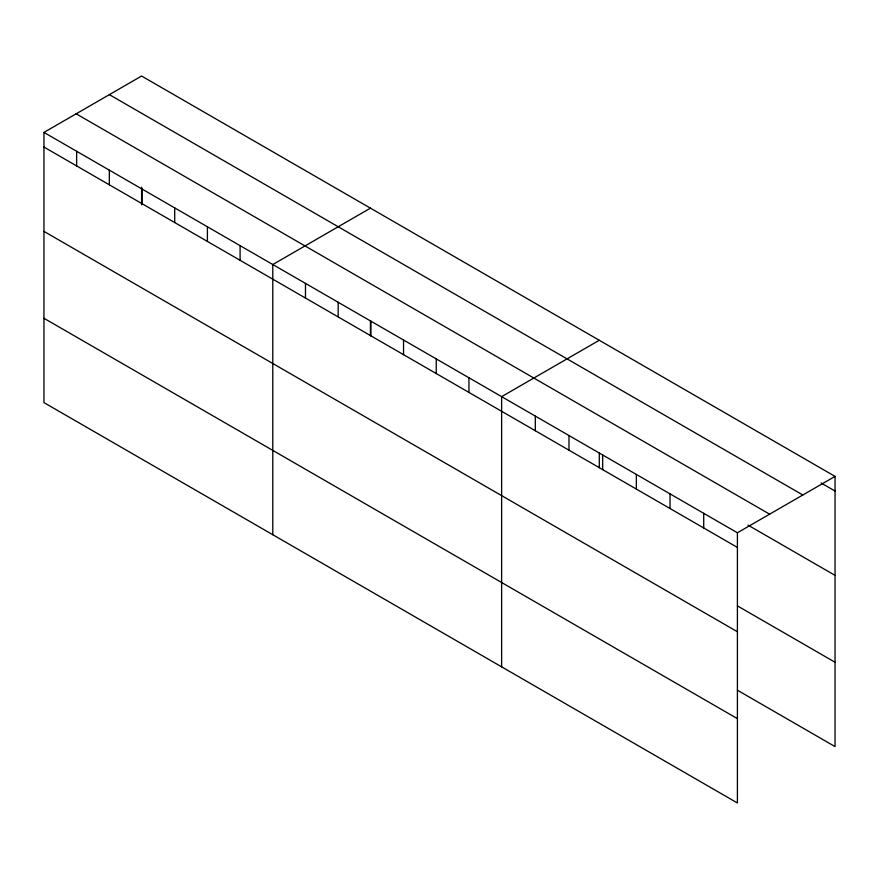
<?xml version="1.0" encoding="UTF-8"?>
<svg xmlns="http://www.w3.org/2000/svg" width="879" height="879" viewBox="0 0 879 879"><rect width="100%" height="100%" fill="white"/><g stroke="black" fill="none" stroke-linecap="round" stroke-linejoin="round"><path stroke-width="1.32" d="M43.95 132.41L737.404 532.773L737.404 802.966L43.95 402.604L43.95 132.41L141.596 76.033L835.05 476.396L835.05 746.59L737.492 690.257M370.444 208.158L272.787 264.535L272.787 534.718M599.28 340.272L501.623 396.649L501.623 666.842M737.404 532.773L835.05 476.396M821.118 482.989L835.05 491.042M109.381 94.646L802.824 494.998M76.176 113.809L769.619 514.171M747.941 525.082L835.05 575.371M43.95 147.057L737.404 547.419M737.492 605.928L835.05 662.25M43.95 231.386L737.404 631.748M43.95 318.275L737.404 718.637M703.716 513.325L703.716 527.971M670.04 493.888L670.04 508.523M636.352 474.44L636.352 489.076M602.675 454.992L602.675 469.639M599.28 452.828L599.28 467.76M568.988 435.544L568.988 450.191M535.311 416.097L535.311 430.743M468.936 377.783L468.936 392.419M436.248 358.907L436.248 373.553M403.549 340.03L403.549 354.676M370.861 321.154L370.861 335.8M370.444 320.703L370.444 335.635M338.173 302.277L338.173 316.923M305.474 283.412L305.474 298.047M240.099 245.659L240.099 260.305M207.411 226.782L207.411 241.428M174.712 207.916L174.712 222.552M142.024 189.04L142.024 203.675M141.596 187.227L141.596 204.873M109.337 170.163L109.337 184.81M76.638 151.287L76.638 165.933"/></g></svg>
